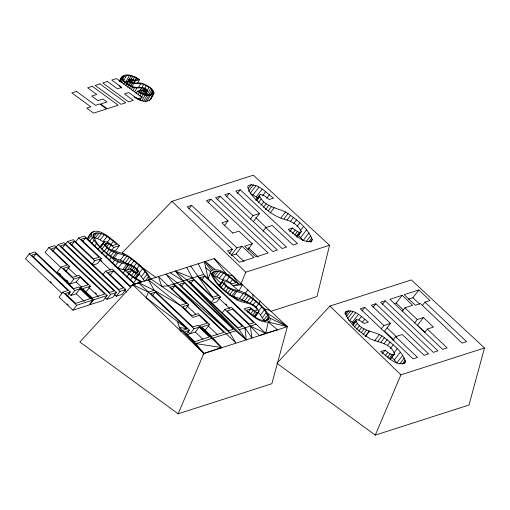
<?xml version="1.0" encoding="UTF-8"?>
<svg xmlns="http://www.w3.org/2000/svg" width="510" height="510" viewBox="0 0 510 510"><rect width="100%" height="100%" fill="white"/><g stroke="black" fill="none" stroke-linecap="round" stroke-linejoin="round"><path stroke-width="0.76" d="M145.261 94.917L147.562 90.512C144.324 85.718 137.458 88.453 132.772 86.668C128.922 84.864 123.49 82.543 122.706 77.909C126.461 73.153 133.881 76.551 138.108 79.177L134.589 80.306C132.887 79.292 130.541 78.381 128.724 79.643L126.55 83.474M205.696 267.52L210.553 271.817C213.97 284.58 226.74 293.237 237.354 300.199C243.735 303.437 252.934 302.417 256.983 309.462L257.085 310.284L256.498 310.756L255.28 310.781L253.738 310.188L249.581 307.135L244.099 308.894C251.111 314.377 258.589 322.83 268.266 322.046L277.523 329.83L265.684 333.31L250.34 326.081L251.985 338.034L244.959 327.815L227.141 310.902L232.528 309.175L250.34 326.081L259.475 335.625L265.684 333.31L268.266 322.046L269.656 321.243L270.294 319.974C267.61 308.709 256.505 301.397 247.783 294.608C240.726 289.278 229.315 291.331 224.451 282.999L224.374 282.055L225.031 281.526C230.877 281.749 234.46 288.022 239.043 290.878L242.295 284.701L238.654 283.936C230.96 278.364 221.78 266.8 211.28 270.472L208.188 278.74L204.414 261.745L211.28 270.472M124.778 254.681L122.215 252.807L171.94 201.335L253.355 175.179L329.568 245.272L316.984 296.539L270.887 311.349M484.5 347.986L468.97 405.029L375.264 435.132L276.936 363.292L329.925 306.07L411.34 279.92L484.5 347.986L400.917 374.837L375.264 435.132M310.953 242.059L312.26 239.604C307.613 227.511 296.004 218.988 285.492 211.95C276.35 207.768 263.377 206.136 259.341 195.426L260.183 194.629C263.81 194.45 266.558 197.51 269.274 199.48L273.551 198.109C266.271 193.252 257.92 182.287 248.293 185.5L247.726 186.819C249.874 195.859 258.615 201.552 264.754 207.933C270.867 213.613 278.186 217.929 286.352 219.874C292.459 221.627 298.713 225.624 301.295 231.578L297.202 236.971M259.112 303.756L259.998 301.174M128.724 79.643L128.494 80.274C131.701 85.355 138.911 82.518 143.718 84.43C147.288 86.177 152.35 88.281 153.096 92.673L152.79 93.432C148.531 96.613 142.736 94.108 138.707 91.653L142.22 90.525L144.661 91.526L147.441 91.086M352.499 324.449L356.35 319.604L359.518 320.242L364.153 323.48L368.469 322.09C362.113 317.673 354.431 308.378 345.927 311.655L345.442 312.859C349.159 324.277 360.162 332.252 369.903 338.64C378.452 342.452 391.125 343.542 394.555 353.851L390.437 359.212M240.918 283.962L245.788 272.187L329.568 245.272M244.959 327.815L246.228 339.883L235.69 330.792L212.689 338.181L221.691 347.769L212.689 338.181L199.474 325.635L207.296 323.117L199.174 315.409L192.946 317.405L180.259 305.369L154.224 290.286L148.448 292.141L146.153 297.668L187.106 328.835L180.712 331.143L177.531 321.549M134.079 96.97C138.682 99.96 145.325 103.371 150.418 99.673L154.039 93.081C153.159 88.23 147.639 85.801 143.584 83.87C139.204 81.727 132.517 84.902 129.47 80.612L131.274 79.668L135.048 81.064L139.587 79.605C133.881 75.493 122.158 70.852 119.589 81.058M150.418 99.673L154.039 93.081M203.018 354.813L203.809 353.506L132.81 284.746L214.226 258.589L287.385 326.655L203.809 353.506L179.469 327.394L187.106 328.835L138.478 282.674L132.81 284.746L79.821 341.968L178.149 413.808L203.809 353.506L221.512 347.578L198.058 325.316L192.882 326.98L154.224 290.286L148.372 279.748L180.259 305.369L186.488 303.367L158.412 276.522L161.613 286.301L168.032 285.849L203.63 274.412L265.684 333.31M119.557 81.307L122.126 76.589M222.615 280.627L222.749 281.941C227.849 291.701 240.019 290.942 248.395 295.883C256.294 301.888 266.137 308.518 268.598 318.603L268.043 319.757C259.96 323.079 252.469 314.555 246.432 310.271L250.78 308.875L255.153 311.865L256.887 312.458L258.245 312.413L258.921 311.757C255.185 301.34 242.04 302.13 233.905 297.413C225.547 291.051 214.78 283.993 212.389 273.271L213.103 272.059C221.78 268.649 229.659 278.001 236.136 282.527L231.795 283.923L226.893 280.494L223.539 279.875L218.828 285.555M355.7 320.28C359.881 331.111 373.384 330.831 382.009 335.911C391.004 342.886 402.262 350.427 405.412 361.813L404.761 363.082C395.632 366.416 387.549 356.26 380.715 351.575L385.031 350.185C387.587 352.059 390.233 354.903 393.669 354.622L394.555 353.851M87.663 239.649L87.605 238.431C94.477 221.072 111.582 239.643 119.493 245.616L115.706 250.55L113.602 251.226M87.605 238.431L92.119 232.146M121.176 79.05L122.993 75.856M119.997 81.708L121.814 78.514L121.731 77.475M122.476 78.999L123.924 76.443M120.902 82.237L122.349 79.681L121.814 78.514M122.26 82.881L123.343 80.962L122.349 79.681M123.567 80.72L126.474 75.614M123.707 84.271L124.797 82.352L123.343 80.962M123.93 81.37L126.117 81.39L129.381 75.646M126.678 83.461L131.006 75.964M125.613 85.776L126.703 83.857L124.797 82.352M128.494 81.096L129.585 79.184M127.079 84.239L128.89 81.045M131.255 79.037L132.708 76.487M128.099 85.151L129.916 81.957M130.184 81.587L131.274 79.668M127.596 87.102L128.686 85.189L126.703 83.857M130.898 82.365L132.345 79.809M129.559 85.151L131.013 82.601M133.008 79.751L134.461 77.195M132.122 82.824L133.575 80.268M130.853 85.616L132.307 83.06M129.553 88.173L130.643 86.254C135.36 89.715 142.679 85.82 146.6 90.168L145.031 90.984L141.78 89.798L137.349 91.22L135.896 93.776M135.169 80.006L136.259 78.094M131.982 86.541L133.792 83.347M133.958 82.983L135.048 81.064M131.147 89.632L132.6 87.076M132.778 90.863L134.595 87.669M137.413 83.436L139.587 79.605M134.691 91.832L136.865 88M138.452 87.593L140.632 83.755M139.606 91.316L141.423 88.122M141.538 88.262L143.718 84.43M137.923 95.051L139.377 92.501L137.349 91.22M140.766 93.075L142.22 90.525M142.832 90.27L143.916 88.357M138.089 99.31L138.816 98.028M139.906 96.116L141.353 93.559C145.095 95.325 150.131 96.804 153.682 93.923M144.515 88.778L146.332 85.584M142.009 93.706L144.872 88.657M144.54 90.99L145.63 89.078M143.214 94.082L144.661 91.526M140.02 100.151L143.291 94.401M145.592 90.952L146.319 89.677M143.967 94.834L145.784 91.641M144.968 94.669L146.778 91.475M147.25 90.519L149.06 87.325M145.018 94.987L147.562 90.512M141.907 100.77L145.171 95.019M148.104 95.051L147.326 94.293L150.59 88.542M143.712 101.159L146.976 95.408M148.863 94.796L151.763 89.69M145.395 101.311L148.659 95.561M150.029 95.236L152.573 90.767M146.969 101.222L150.233 95.472M151.566 94.325L153.019 91.768M152.005 94.586L153.096 92.673M149.634 100.355L152.898 94.611M98.271 248.912L104.378 241.555L107.731 242.173L112.633 245.603L116.981 244.207C110.498 239.681 102.625 230.329 93.948 233.733L93.228 234.951C96.154 246.343 107.572 254.337 117.204 260.374C125.007 263.485 136.514 264.154 139.766 273.436L135.972 278.364M221.334 347.884L221.512 347.578L195.865 343.587L182.044 330.461M188.91 208.96L191.632 205.364L236.869 247.847L241.957 246.215L254.037 257.556L239.509 262.223L227.428 250.882L232.426 249.275L187.195 206.792L191.632 205.364M208.163 202.77L210.891 199.18L268.203 253.005L256.052 256.912L244.641 246.19L252.335 243.723L238.922 231.126L232.802 233.089M217.394 199.805L220.122 196.216L277.434 250.04L272.882 251.5L215.571 197.676L220.122 196.216M226.523 196.873L229.245 193.284L253.03 215.622L259.545 213.524L235.767 191.186L240.216 189.758L297.528 243.582L293.078 245.017L272.295 225.496L265.774 227.587L263.045 231.183M237.494 193.347L240.216 189.758M248.191 188.662L251.373 184.473M248.472 191.409L253.47 184.824M224.374 225.662L228.015 220.875L206.435 200.608L210.891 199.18M250.059 193.519L255.969 185.736M250.639 193.813L252.966 194.986L258.87 187.202M252.966 194.986L256.211 196.981L262.115 189.197M255.701 200.22L259.341 195.426M256.549 199.423L260.183 194.629M256.944 200.487L259.673 196.898M262.465 195.865L265.646 191.677M258.423 202.585L261.145 198.996M250.302 219.211L253.03 215.622M261.024 205.269L263.753 201.673M266.73 198.237L269.458 194.648M263.453 207.315L266.182 203.726M229.245 253.47L232.426 249.275M253.642 221.308L259.545 213.524M265.538 209.597L268.719 205.409M231.412 255.032L236.869 247.847M268.19 210.917L271.371 206.728M231.687 255.402L236.047 253.999L241.957 246.215M270.039 213.072L274.131 207.685M247.79 249.709L252.335 243.723M280.946 217.936L285.492 211.95M284.038 218.866L288.124 213.48M287.073 220.052L290.706 215.258M290.317 221.614L293.499 217.426M293.773 223.558L296.495 219.963M289.756 231.629L292.479 228.04L297.419 231.546L299.3 232.279L300.69 232.279L301.295 231.578M296.979 226.478L299.702 222.883M292.396 233.708L295.124 230.118M294.697 235.135L297.419 231.546M300.715 230.131L303.444 226.536M296.119 236.474L299.3 232.279M297.049 237.073L300.69 232.279M308.99 232.879L303.08 240.663L300.632 237.654L306.542 229.87M306.255 241.555L310.8 235.569M308.728 242.033L311.91 237.838M310.443 242.001L312.26 239.604M29.287 253.821L67.951 290.515L62.883 292.141L59.096 297.075L72.917 310.195L88.938 305.05L92.724 300.116L78.903 286.996L73.727 288.66L35.062 251.965L29.287 253.821L25.5 258.748L61.85 293.256M33.271 257.448L36.114 253.75L74.811 290.483L79.987 288.819L90.321 298.624L75.55 303.373L65.216 293.562L70.297 291.93L31.601 255.204L36.114 253.75M107.132 295.488L93.534 299.861L89.741 304.789L103.345 300.422L107.132 295.488L54.646 245.673L48.871 247.528L45.084 252.456L61.232 267.788M52.855 251.162L55.698 247.458L104.728 293.996L92.374 297.967L82.607 288.698L90.436 286.186L78.961 275.298L72.732 277.3L63.399 268.438L69.628 266.437L51.172 248.918L55.698 247.458M55.794 247.624L58.165 244.539L64.05 242.652L116.535 292.472L112.742 297.4L106.858 299.293L105.13 297.649M62.245 248.14L65.089 244.443L114.119 290.981L109.491 292.466L60.46 245.928L65.089 244.443M65.172 244.609L67.537 241.53L73.312 239.674L93.661 258.984L99.042 257.257L78.699 237.947L75.384 242.256M71.521 245.163L74.364 241.466L94.713 260.776L101.343 258.647L80.994 239.337L85.527 237.877L134.551 284.414L130.024 285.874L112.245 268.993L105.615 271.122L102.771 274.826M48.871 247.528L67.326 265.047L61.104 267.049L57.311 271.977L69.997 284.019L76.226 282.017L80.013 277.083L88.141 284.797L80.312 287.308L93.534 299.861M82.684 241.574L85.527 237.877M92.712 232.515L93.655 231.285M88.166 239.643L91.481 235.327L91.398 233.497M92.998 234.97L93.948 233.733M65.835 271.365L69.628 266.437M93.037 236.022L95.402 232.942M89.537 241.345L92.38 237.647L91.481 235.327M97.085 232.694L93.298 237.628L97.62 238.603L104.422 242.346M95.3 237.87L99.087 232.942M91.692 243.48L94.057 240.395L92.38 237.647M97.62 238.603L101.407 233.669M94.605 246.005L96.498 243.538L94.057 240.395M100.266 239.821L104.053 234.893M69.997 284.019L73.784 279.085L80.013 277.083M103.173 241.504L106.966 236.57M101.063 245.871L104.378 241.555M100.75 247.318L103.587 243.621L103.453 242.301M104.926 244.437L105.87 243.2L107.24 243.155L108.936 243.799L113.877 247.42L119.493 245.616M101.923 249.16L104.76 245.457L103.587 243.621M107.247 242.384L110.09 238.686M105.347 245.622L107.24 243.155M66.982 296.246L70.297 291.93M91.87 264.473L94.713 260.776M106.571 246.885L108.936 243.799M101.745 253.444L103.638 250.984L96.498 243.538M104.116 251.487L106.96 247.79L104.76 245.457M68.71 293.218L71.024 295.411L74.811 290.483M111.059 244.309L113.43 241.23M108.26 248.899L111.103 245.202M101.343 258.647L97.55 263.574L92.393 265.232M106.227 253.247L109.07 249.549C115.891 254.203 125.02 253.706 131.529 259.08C138.363 264.575 145.834 270.415 149.322 278.702L147.9 280.551M71.024 295.411L76.2 293.747L79.987 288.819M105.685 257.008L107.578 254.541L103.638 250.984M111.511 250.499L113.877 247.42M108.49 254.675L111.333 250.977M110.434 256.39L113.749 252.074M109.382 259.979L111.276 257.512C118.492 265.385 131.752 262.14 137.827 271.141L137.923 271.957L137.337 272.429L136.119 272.461L134.576 271.868L130.42 268.815L124.937 270.574L123.044 273.041M90.436 286.186L86.649 291.121L85.221 291.573M116.318 252.839L112.531 257.767L120.379 260.049L127.736 264.008L131.529 259.08M72.917 310.195L76.71 305.267L92.724 300.116M114.023 258.105L117.816 253.17M112.423 263.026L114.795 259.941M114.877 266.195L118.192 261.879M120.379 260.049L124.166 255.115M110.052 275.164L113.367 270.855L130.611 287.219M123.076 261.209L126.862 256.275M121.801 263.313L118.008 268.241L126.869 270.478M125.447 262.491L129.234 257.563M122.834 269.49L126.62 264.556M124.497 269.86L128.284 264.926M124.835 269.93L128.622 265.002M130.656 265.245L133.971 260.929M127.347 269.86L130.662 265.551M106.858 299.293L110.651 294.359L116.535 292.472M130.126 269.382L132.498 266.303M133.728 266.813L136.572 263.115M126.537 277.121L128.902 274.036L124.937 270.574M131.765 270.345L134.13 267.259M128.775 274.252L131.618 270.555L135.991 273.545L137.732 274.138L139.083 274.087L139.766 273.436M133.199 271.511L135.571 268.426M131.561 275.419L133.932 272.34M136.96 268.719L139.326 265.633M114.508 294.64L116.235 296.278L120.022 291.35L125.798 289.495L107.986 272.582L113.367 270.855M135.15 272.436L137.043 269.969M130.267 280.079L132.632 277L141.155 282.272M133.148 277.242L135.991 273.545M136.878 272.378L137.827 271.141M125.798 289.495L122.011 294.423L116.235 296.278M134.417 278.454L137.732 274.138M139.663 272.499L142.507 268.802M135.297 279.021L139.083 274.087M133.282 283.158L136.125 279.461M144.387 281.029L141.315 276.63L145.101 271.696M137.955 283.267L139.377 281.418M143.323 279.257L147.109 274.329M145.216 281.004L148.531 276.688M152.433 295.774L155.276 292.071L193.972 328.803L199.149 327.139L209.482 336.951L194.712 341.694L184.378 331.889L189.452 330.257L150.756 293.524L155.276 292.071M172.017 289.482L174.86 285.785L223.89 332.322L211.535 336.288L201.769 327.025L209.597 324.507L198.122 313.618L191.894 315.62L182.561 306.759L188.789 304.757L170.327 287.238L174.86 285.785M181.407 286.467L184.244 282.763L233.274 329.301L228.646 330.792L179.622 284.255L184.244 282.763M190.683 283.483L193.526 279.786L213.868 299.096L220.498 296.967L200.156 277.657L204.682 276.203L253.712 322.741L249.186 324.194L231.406 307.313L224.776 309.449L221.933 313.146M201.845 279.901L204.682 276.203M211.688 273.908L213.103 272.059M184.996 309.685L188.789 304.757M211.72 274.96L214.563 271.263M216.246 271.014L212.453 275.948L216.782 276.924L222.334 279.824L226.121 274.89M214.455 276.19L218.248 271.263M216.782 276.924L220.569 271.996M219.421 278.141L223.214 273.213M219.753 284.809L223.539 279.875M219.906 285.638L222.749 281.941M221.079 287.481L223.922 283.783M226.408 280.704L229.251 277.006M186.137 334.566L189.452 330.257M211.032 302.793L213.868 299.096M223.75 289.189L226.121 286.11M193.972 328.803L190.185 333.731L187.871 331.545M230.22 282.629L232.585 279.55M220.498 296.967L216.712 301.901L211.554 303.552M225.388 291.567L228.225 287.869M187.17 334.7L195.362 332.074L199.149 327.139M227.651 292.995L230.488 289.298M229.117 295.328L232.904 290.394M209.597 324.507L205.804 329.441L204.382 329.893M235.48 291.159L231.687 296.093L239.541 298.369L246.897 302.328L250.684 297.4M233.185 296.425L236.971 291.497M239.541 298.369L243.327 293.435M242.231 299.529L246.024 294.595M244.609 300.811L248.395 295.883M250.289 302.946L253.132 299.249M252.89 305.133L255.733 301.435M247.936 312.579L250.78 308.875M250.722 313.739L253.094 310.66M255.644 307.657L258.487 303.96M252.31 315.562L255.153 311.865M254.05 316.162L256.887 312.458M258.353 311.438L261.668 307.122M254.93 316.723L258.245 312.413M255.134 316.684L258.921 311.757M264.429 321.287L260.476 314.95L264.263 310.016M262.478 317.577L266.271 312.649M263.899 319.942L267.693 315.008M265.168 321.338L268.483 317.022M267.176 320.458L268.598 318.603M345.015 312.847L345.927 311.655M344.836 313.905L347.125 310.921M345.608 314.836L348.808 310.666M346.207 316.844L350.784 310.89M347.552 318.731L353.047 311.584M348.375 319.917L349.65 320.503L355.597 312.757M349.65 320.503L352.474 322.141L358.422 314.396M362.023 310.921L364.771 307.351L383.902 325.514L390.488 323.397L371.356 305.235L375.857 303.788L428.617 353.87L424.116 355.317L402.224 334.534L395.639 336.651L392.891 340.221M352.69 324.366L356.35 319.604M353.29 325.15L356.037 321.58M358.766 320.076L361.514 316.5M354.552 326.967L357.3 323.397M373.11 307.364L375.857 303.788M356.688 329.199L359.435 325.629M362.113 322.639L364.86 319.069M358.906 331.067L361.654 327.49M382.423 304.368L385.171 300.798L437.931 350.874L433.334 352.353L380.575 302.271L385.171 300.798M361.271 332.584L364.019 329.014M362.871 334.955L366.531 330.187M365.071 336.377L369.189 331.015M365.504 336.485L369.622 331.124M394.058 303.775L396.219 303.08L402.173 295.335L412.679 305.305L404.902 307.804L402.154 311.38M381.155 329.084L383.902 325.514M374.397 341.062L379.434 334.509M390.488 323.397L384.54 331.137L394.039 340.157M377.432 341.866L382.009 335.911M408.529 299.121L412.934 297.712L418.882 289.967L430 300.517L424.957 302.143L422.21 305.713M380.849 342.337L384.514 337.575M384.005 343.791L387.211 339.622M387.351 345.633L390.099 342.063M382.29 353.761L385.031 350.185M390.437 348.464L393.184 344.887M385.088 355.986L387.836 352.41M387.479 357.478L390.226 353.902M414.502 323.098L417.25 319.521L423.434 317.539L433.481 327.069L427.297 329.058L424.549 332.635M388.977 358.81L392.184 354.641M393.918 352.945L397.118 348.776M390.003 359.391L393.669 354.622M423.434 317.539L417.486 325.278L424.741 332.169M402.721 355.279L396.767 363.024L394.345 359.983L400.299 352.238M399.808 363.859L404.385 357.899M402.084 364.255L405.284 360.085M404.035 363.598L405.412 361.813M245.195 293.173L247.968 289.986M105.87 243.2L105.213 243.735L105.289 244.679C110.154 253.011 121.571 250.958 128.622 256.288C137.184 262.459 146.038 269.529 150.743 279.174M311.859 240.86C302.889 244.048 294.965 233.975 288.207 229.411L292.479 228.04M78.699 237.947L84.475 236.092L135.226 284.268M74.364 241.466L69.838 242.919L118.868 289.457L123.394 288.003L105.615 271.122M229.245 193.284L224.795 194.712L282.1 248.542L286.556 247.108L265.774 227.587M228.015 220.875L221.888 222.838L232.828 233.115M131.618 270.555L127.27 271.951L133.798 277.128L141.856 281.635M193.526 279.786L188.993 281.24L238.023 327.777L242.556 326.323L224.776 309.449M186.717 267.431L192.474 277.995L212.817 297.304L218.203 295.577L197.855 276.267L190.791 266.118M211.886 338.436L195.865 343.587L203.809 353.506M192.474 277.995L175.325 271.09L186.698 279.85L239.184 329.67L256.116 324.226M364.771 307.351L360.27 308.792L413.03 358.874L417.531 357.427L395.639 336.651M402.173 295.335L389.895 299.274L442.661 349.356L447.155 347.909L427.297 329.058M418.882 289.967L404.207 294.678L415.325 305.235L420.469 303.584L462.111 343.109L466.599 341.668L424.957 302.143M178.149 413.808L271.856 383.705L287.385 326.655L267.776 313.42M242.295 284.701L233.038 285.74L238.654 283.936L232.942 275.999L226.689 274.374L214.226 258.589M126.117 81.39L127.736 81.715M268.266 322.046L287.385 326.655L270.192 318.234M264.103 308.901L269.943 310.424M138.911 99.252L140.556 99.896M132.81 284.746L148.448 292.141M154.224 290.286L138.478 282.674M139.377 92.501L141.353 93.559M128.686 85.189L130.643 86.254M136.03 97.741L137.203 98.417M170.181 272.742L183.205 280.972L235.69 330.792L186.698 279.85L246.228 339.883L239.184 329.67M352.474 322.141L353.71 322.983M150.883 278.945L186.488 303.367M256.211 196.981L257.971 198.218M138.21 264.492L156.117 277.574M145.796 93.075L147.326 94.293M128.902 274.036L132.632 277M107.578 254.541L111.276 257.512M214.799 269.337L205.313 261.458L212.817 269.605M106.96 247.79L109.07 249.549M173.808 283.993L229.806 332.679L235.862 342.892L173.808 283.993L165.935 274.106L177.321 282.865L229.806 332.679M255.765 217.687L266.201 227.492M248.44 247.777L258.251 256.995M236.047 253.999L244.099 261.56M412.934 297.712L419.603 304.043M404.902 307.804L417.25 319.521M396.219 303.08L403.41 309.901M387.109 327.866L396.856 337.116M225.796 303.979L226.95 305.069M218.777 298.101L229.736 308.505M187.221 306.045L195.872 314.256M208.565 326.298L217.789 335.064M195.362 332.074L202.821 339.156M100.291 259.635L102.025 261.279M99.616 259.781L110.574 270.185M124.523 289.967L126.818 292.147M67.537 241.53L120.022 291.35M58.165 244.539L110.651 294.359M95.268 292.759L96.422 293.849M68.059 267.724L76.71 275.935M88.823 287.43L98.634 296.737M61.104 267.049L73.784 279.085M76.226 282.017L81.638 287.155M59.613 273.366L60.709 274.412M66.753 280.143L67.849 281.188M76.2 293.747L84.239 301.378M62.883 292.141L76.71 305.267M50.337 281.514L51.491 282.61M67.167 303.947L68.314 305.037M121.533 88.102L119.085 85.431M171.94 201.335L245.788 272.187M329.925 306.07L400.917 374.837M213.32 275.693L221.187 283.541M234.122 296.438L237.494 299.803M298.05 234.874L300.632 237.654M391.699 357.096L394.345 359.983M258.398 312.63L260.476 314.95M138.72 273.73L141.315 276.63M175.325 271.09L183.205 280.972M197.855 276.267L212.817 297.304M198.231 263.727L203.63 274.412M252.845 294.525L253.056 298.407M76.481 91.405L71.814 92.903L90.856 106.819L86.764 108.133L93.572 113.112L106.526 108.949L99.711 103.976L95.529 105.321L76.481 91.405M92.316 86.317L87.65 87.816L96.741 94.458L91.704 96.078L97.952 100.642L102.988 99.029L106.992 101.949L100.661 103.983L107.176 108.738L118.173 105.207L92.316 86.317M99.922 83.876L95.16 85.406L121.017 104.295L125.779 102.765L99.922 83.876M107.412 81.466L102.746 82.971L128.596 101.86L133.269 100.362L124.491 93.948L128.845 92.546L137.623 98.959L142.29 97.461L116.433 78.572L111.766 80.07L121.788 87.395L117.434 88.791L107.412 81.466"/></g></svg>
